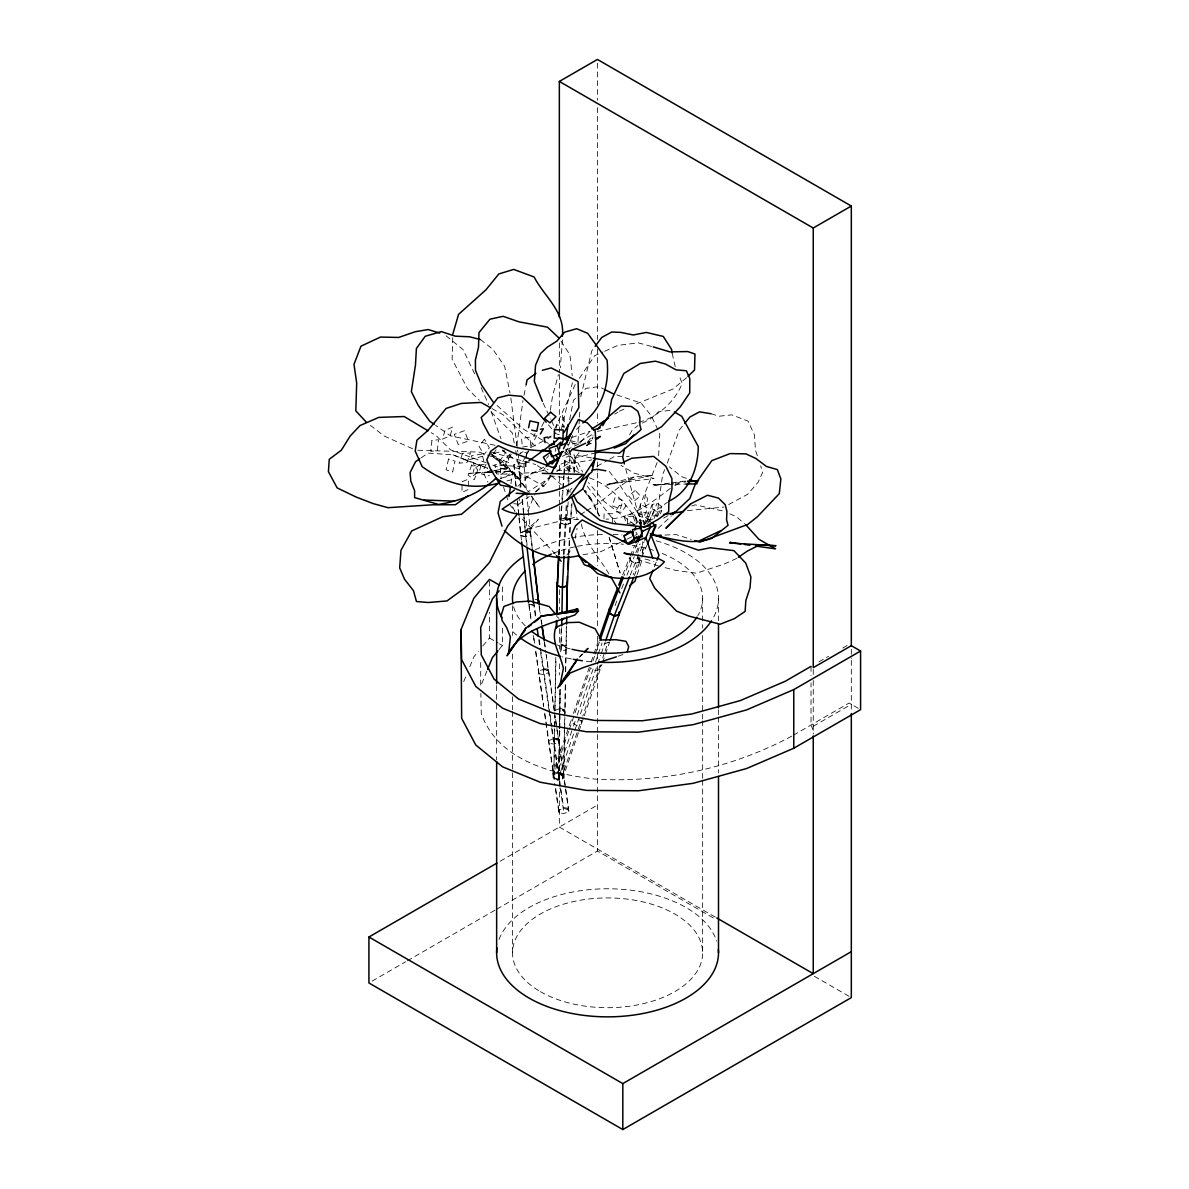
<?xml version="1.0" encoding="UTF-8"?>
<svg xmlns="http://www.w3.org/2000/svg" width="1189" height="1189" viewBox="0 0 1189 1189"><rect width="100%" height="100%" fill="white"/><g stroke="black" fill="none" stroke-linecap="round" stroke-linejoin="round"><path stroke-width="0.75" stroke-dasharray="5 3.75" d="M630.111 557.463L630.111 560.227L624.076 575.58M634.346 575.699L639.712 562.055L639.727 557.909L633.083 574.807M630.14 557.418L630.111 560.227L634.867 563.304L639.667 562.159L641.079 558.845M639.667 562.159L639.89 557.507M645.776 523.65L652.181 508.684L652.226 504.478L657.041 503.333L661.783 506.41L661.738 510.631L660.311 513.96M468.347 486.019L468.451 479.004L462.09 481.842L461.941 492.365L468.303 489.511M564.641 730.224L563.764 777.799L558.889 779.523L553.821 777.874L554.475 728.738M554.52 726.91L554.713 715.927M555.783 657.383L554.817 710.442L559.692 708.718L564.76 710.383M553.821 777.874L554.728 728.471M554.758 726.642L554.966 715.659M555.07 710.175L556.006 658.944M563.764 777.799L563.66 775.852L558.518 772.761L559.365 726.851M559.395 725.037L560.034 690.036M560.732 651.929L561.178 627.807M558.889 779.523L559.796 730.12M559.826 728.292L560.064 715.496M560.123 711.825L560.569 688.045M561.669 627.658L561.238 651.453L566.113 649.729L565.934 646.34L560.866 644.676L566.009 647.767M563.66 775.852L564.463 726.702M564.493 724.889L564.701 714.009M565.474 684.492L564.938 713.757L565.236 684.433M565.474 671.74L565.934 646.34M565.949 645.79L560.881 644.141L566.023 647.232L566.306 625.845M564.671 728.396L564.879 717.428M565.711 671.681L566.558 625.934M612.528 522.506L612.707 513.752L604.086 513.633L603.982 518.894M530.636 494.654L518.85 478.082L489.705 453.514L499.484 458.776L501.104 478.246M642.417 554.044L642.729 541.708M452.741 337.661L452.117 359.316L467.455 388.55L479.316 400.277M562.486 339.742L560.316 367.847M558.592 554.55L561.357 506.677M558.964 554.371L561.936 504.805M563.393 554.401L566.276 504.597M564.106 554.342L567.272 503.096M568.55 554.386L569.293 539.747M569.68 532.434L570.334 519.623L565.28 517.795L560.405 519.4L560.569 522.997L565.622 524.929L570.497 523.264L572.013 503.259M568.892 554.505L569.65 539.732M570.036 532.36L570.334 519.623M639.89 524.23L640.143 519.296L635.639 524.141M658.632 455.655L659.791 433.717L651.275 415.674L641.094 403.116L616.809 394.897M579.385 419.004L577.928 442.962L595.808 432.32M579.489 417.161L579.935 409.789M510.081 453.916L498.533 465.419L525.895 466.638L526.341 459.95M526.445 458.27L526.89 451.567M513.633 503.69L518.954 504.181L519.325 498.711M520.083 487.772L521.079 473.177L540.222 472.33M561.907 499.395L562.59 490.299M562.724 488.486L563.69 475.763M563.824 473.935L565.057 457.572L569.932 455.922L574.986 457.839L595.585 452.92M562.085 502.992L563.036 490.269M563.17 488.441L564.136 475.719M564.27 473.891L565.057 457.572M566.945 495.575L567.495 488.367M568.03 481.159L568.714 472.137M568.847 470.339L569.932 455.922M567.956 494.015L568.505 486.732M568.639 484.919L569.189 477.651M569.724 470.368L570.274 463.101L575.149 461.436L574.986 457.839L579.504 452.177M570.497 523.264L571.448 504.716M573.901 472.271L574.986 457.839M574.332 472.345L575.149 461.436M526.876 533.133L527.203 529.298L538.32 519.43L526.876 533.133L526.37 518.092M568.193 501.921L566.722 520.708L568.743 519.459L578.88 519.43M516.754 445.712L522.967 400.574M656.714 516.725L662.63 474.589L664.636 469.67M525.895 466.638L524.929 463.591L525.449 460.173M525.701 458.464L526.742 451.612M510.928 483.849L512.875 471.082L503.155 479.241M550.329 410.235L552.677 395.402L558.399 374.728M575.134 538.439L577.051 528.317M555.248 451.419L555.872 448.119M524.007 395.387L525.716 386.752M561.386 429.437L572.414 382.724M640.93 525.315L641.778 521.897L637.572 524.29M580.722 396.888L591.78 350.844L593.995 347.857M556.125 428.189L557.121 424.83L564.151 427.163M637.601 552.543L640.262 544.027M569.635 419.732L573.44 400.292L577.23 396.71M637.2 574.54L642.283 559.32M578.404 732.766L562.516 778.944L557.7 780.133L552.855 777.294L552.84 773.236L571.671 718.513M573.425 713.385L590.502 663.789M591.082 662.08L598.141 641.555M552.855 777.294L568.743 731.116M569.338 729.392L590.517 667.832L595.362 670.67L600.177 669.481L600.163 665.439L582.699 716.209M592.865 660.98L594.634 655.852M595.228 654.143L599.345 642.179M552.84 773.236L557.656 772.047L572.875 727.817M573.484 726.063L576.487 717.324M577.245 715.109L593.519 667.846M595.481 662.124L602.11 642.863M557.7 780.133L597.131 665.543M597.71 663.834L600.653 655.288M601.248 653.578L605.364 641.599M562.516 778.944L562.665 774.425L581.332 720.162L581.347 724.205L576.531 725.409L571.686 722.555L571.671 719.865M602.734 657.978L604.532 652.716M605.142 650.963L608.159 642.223M581.495 721.411L578.909 719.598M600.177 667.148L600.326 664.978M578.998 731.057L583.71 717.368M584.289 715.659L601.946 664.354M602.541 662.645L604.889 655.793M605.483 654.084L609.6 642.119M622.754 574.837L629.457 557.79M615.01 605.647L617.671 598.884M621.654 588.733L623.645 583.665M626.96 575.208L634.272 556.601M630.215 575.149L644.126 541.694M654.351 566.811L656.328 561.817M657.131 462.595L640.113 505.31L644.2 524.661M565.459 452.846L570.021 441.639M570.675 440.034L572.637 435.233M667.311 463.116L679.335 429.987L683.586 424.77M463.725 681.624L466.445 674.995M469.833 666.717L473.906 656.774L478.35 651.423M486.91 671.012L480.698 686.172L480.698 660.519M527.634 511.196L535.228 493.331M630.155 556.006L634.421 546.033M643.68 524.423L652.226 504.478M637.23 543.596L630.111 560.227L634.896 563.214L639.712 562.055M635.877 552.722L639.519 544.205M649.001 522.06L657.041 503.333M654.099 518.419L656.937 511.775L661.738 510.631M642.09 552.395L645.003 545.588M657.413 516.635L661.783 506.41M641.792 557.18L646.786 545.543M486.063 464.215L481.575 474.069L489.526 475.838M554.773 428.739L575.268 384.389M550.953 476.269L545.632 484.324L535.258 492.053M644.304 525.256L646.682 520.217L652.999 519.043M550.685 475.02L549.095 478.32L527.247 492.335M520.945 486.97L519.162 468.57L526.088 455.61M526.95 453.99L529.551 449.13M530.413 447.51L537.339 434.535M541.679 426.435L544.265 421.575M629.605 434.728L632.266 429.957L638.017 425.558M647.455 523.755L654.232 511.656L667.594 502.159M535.154 433.599L533.638 436.229L538.112 435.56M511.285 454.183L505.578 463.413L510.943 471.097L503.705 472.568L497.923 476.744M579.355 378.34L594.708 355.66L602.986 351.989M496.155 449.784L491.845 455.714L499.023 461.867L505.503 452.964L501.907 449.888M587.559 444.329L591.111 443.259L586.697 445.771L593.177 436.943M543.061 470.785L545.275 467.812M587.411 442.249L593.058 435.174M586.697 445.771L592.538 438.622M566.96 554.921L572.444 548.218M482.793 646.058L489.467 638.017L489.467 612.365M499.098 649.521L502.427 645.493L502.427 627.183M589.625 431.637L580.589 442.397L568.074 444.671M546.524 458.255L548.798 455.655M535.927 491.711L549.392 477.042M517.899 486.301L532.271 472.627L548.025 469.551M579.504 657.324L583.145 653.504M576.457 429.437L581.51 424.235M579.697 656.685L582.075 654.322M572.028 488.233L569.784 490.433L571.285 495.783M686.648 377.626L673.019 388.996L633.99 404.899M578.478 395.521L586.043 388.357L598.84 386.618L603.7 389.041M658.171 528.317L671.369 515.892M670.343 488.352C651.572 502.679 630.631 519.266 606.048 519.117M518.954 504.181L529.328 496.452M556.705 471.676L566.96 464.156L591.899 459.89M421.114 457.869L428.055 453.068L453.113 454.882L487.683 468.184M524.929 463.591L527.485 461.837M580.47 514.703L585.047 511.671M586.563 510.646C603.819 501.059 617.418 486.435 634.51 476.774L653.266 475.169L606.672 485.097L634.51 476.774M614.802 414.144L617.849 412.182M663.685 518.151L668.367 515.372M674.787 485.721L682.218 481.322L685.83 481.144M818.953 661.797L828.48 656.313M842.763 648.064L849.109 644.393M500.138 861.252L597.428 805.072M791.755 736.14C731.74 768.317 662.838 783.209 594.872 779.077C550.938 774.009 497.686 759.86 481.263 713.489L480.846 693.455M793.36 735.218L849.109 703.026L860.583 709.655M813.246 726.301L851.324 704.319M372.112 981.118L405.672 961.738M407.277 960.816L495.159 910.075M496.749 909.154L597.428 851.027L714.738 918.755M543.745 467.114L524.973 477.844L515.432 478.677L506.514 481.04M562.516 456.383L567.212 453.693M596.967 466.296L608.055 460.084M609.645 459.192L614.386 456.531L629.204 456.517M728.694 504.522L747.688 494.267L758.181 482.154L762.625 472.464L760.678 465.82M523.071 451.671L519.786 453.395L528.733 451.79M531.275 447.346L546.063 439.544M547.698 438.682L550.983 436.958M491.964 469.7L483.819 473.787L487.891 482.08M642.417 423.016L649.818 419.42L658.557 411.706L671.428 410.25M566.603 449.828L572.86 446.826M574.421 446.068L579.117 443.824M620.584 542.243L600.742 551.681L582.372 554.862M627.183 539.107L637.096 534.381M587.203 442.516L593.816 439.454M736.838 558.354L724.131 564.062L696.486 573.232L675.917 570.423L662.08 566.9M604.636 351.26L617.864 345.39L638.27 342.848L653.177 346.876M619.38 411.186L625.875 408.392M547.966 437.403L551.206 436.036M560.94 464.126L570.765 460.069L574.822 472.122M586.266 445.251L591.111 443.259M554.327 709.818L548.56 669.942L543.551 669.214L538.691 671.161L538.825 673.836L543.819 674.564L548.694 672.602L546.375 654.842M568.58 808.312L563.586 807.599L568.639 809.456L558.607 739.424L553.613 738.696L548.738 740.643L548.872 743.318L553.881 744.046L558.741 742.099L555.382 717.071M558.934 812.8L558.8 810.14L563.675 808.178L568.728 810.036L568.803 811.582L563.943 813.529L558.934 812.8L555.233 787.207M525.449 530.933L520.589 532.85L520.737 535.644L525.776 536.67L530.651 534.782L530.547 533.118L525.449 530.874L520.574 532.746L520.737 535.644L525.761 536.551L530.636 534.649L530.472 531.84L525.449 530.933L527.173 545.662M515.907 485.959L513.96 464.646L518.835 462.774L523.873 463.799L530.651 534.782M514.124 467.559L519.162 468.57L524.037 466.697L523.873 463.799M609.184 642.134L604.071 643.948L602.808 642.714M500.257 478.691L515.313 473.356L488.025 463.442M618.146 656.224L625.132 653.757M553.643 774.485L558.518 772.761M570.512 523.13L565.637 524.81L560.569 522.997L560.405 519.4L565.28 517.795L570.408 521.183M571.731 437.507L590.16 431.206M691.849 505.979L695.297 504.835L723.284 511.062M527.203 529.298L577.408 516.739M494.609 470.829L508.253 467.262L491.295 471.424M453.113 454.882L466.326 460.425L485.484 455.55M494.193 453.336L504.641 450.69M489.586 471.84L469.12 473.385L489.125 472.301M597.309 431.429L637.096 422.66M638.82 422.288C657.695 416.997 674.891 401.897 682.174 383.408L678.785 374.609M492.93 471.201L486.197 472.672L493.272 472.226M658.126 515.268L645.419 517.111L650.665 521.585M522.432 447.034L530.799 445.83L529.848 437.18L521.495 438.384L522.239 445.295M669.511 483.135L653.162 485.454L673.464 483.299M671.324 482.868L682.218 481.322M675.263 483.106L685.994 481.961M687.361 510.631L723.938 507.079M612.603 483.834L606.464 484.28L654.099 478.528L633.9 473.103L620.926 465.315M495.04 472.107L510.943 471.097L490.938 472.196M629.516 524.869L636.457 524.483L635.714 516.041L627.019 516.531L627.777 524.973M664.978 535.065L676.021 534.53L691.285 539.434M673.212 484.309L653.088 484.711L659.152 484.815M675.055 484.28L686.038 484.057M417.755 450.259L478.885 452.058L485.721 454.436M556.675 470.101L567.049 470.77M571.76 478.528L549.467 475.719M548.471 669.348L543.462 668.619L548.53 670.477M558.533 738.83L553.524 738.116L558.577 739.959M591.498 457.914L573.856 454.822L582.684 472.152M535.095 599.345L538.439 599.955M533.787 605.246L528.763 604.354L528.629 601.679M495.025 445.31L450.453 435.828L435.679 425.394M570.259 440.614L580.693 443.066M490.849 452.043L535.793 464.542M645.092 559.008L653.831 561.431M658.632 566.023L640.277 560.391L635.996 557.671M710.977 413.727L719.077 416.224L731.785 414.857L748.015 421.084L754.48 435.025L755.431 450.155L757.571 456.338M564.775 709.833L559.707 708.168L564.834 711.81L559.692 708.718M563.601 773.876L558.533 772.211L563.675 775.302M554.624 433.227L559.9 434.981M487.431 455.045L509.65 462.789L505.934 452.504M651.022 520.217L639.756 516.16L619.618 484.607L609.244 471.409M486.316 462.818L450.497 449.814L435.977 435.531L431.206 432.677M543.551 669.214L548.605 671.072M553.613 738.696L558.667 740.554M466.326 460.425L487.951 468.392M686.321 478.379L681.535 476.581L669.303 466.846M565.221 461.169L570.274 463.101M570.363 519.147L565.325 517.215L570.438 520.663M729.764 513.811L736.244 516.561L744.507 523.71M412.568 448.714L384.21 436.051L370.433 425.365M589.358 477.829C611.25 485.662 626.023 503.571 638.3 522.595M492.023 408.585L503.051 414.738L536.076 446.915M542.57 440.123L523.859 429.392L496.14 404.691M544.131 441.015L548.813 443.705M564.403 452.652L570.646 456.234L567.748 447.852M518.523 471.706L544.146 486.509M489.467 638.017L498.102 643.011M499.543 643.844L502.427 645.493M715.213 917.061L559.35 827.068L559.35 788.114M814.361 976.288L851.324 997.616M562.665 774.425L557.819 771.587L562.665 776.149M570.928 441.832L575.149 444.433M652.181 508.684L656.937 511.775M537.294 465.538L547.817 472.494M514.852 475.392L518.85 478.082L499.484 458.776M634.51 524.646L604.205 501.505L588.436 482.496M502.412 450.022L519.207 462.997L518.062 453.782M480.415 339.549L492.87 349.313L504.656 366.301L509.977 392.935M446.113 335.788L463.056 349.625L475.645 375.977M551.83 476.135L561.208 484.651M566.558 489.526L569.234 491.964M556.675 616.378L558.934 618.458M569.546 470.829L565.622 467.203L568.981 471.409M490.477 452.875L518.612 478.87L527.054 490.344M557.656 772.047L562.516 776.61M491.176 412.018L512.281 432.915L514.347 443.616M637.512 556.853L639.875 559.291M637.319 557.299L639.682 559.722M588.614 496.898L592.419 500.851L599.553 515.937M548.426 424.874L555.263 432.841M509.323 504.314L515.06 511.211M516.219 512.593L555.456 554.252M565.28 449.65L572.132 458.047M582.372 488.233L592.419 500.851L585.27 490.344M587.277 486.242L616.11 523.264M531.275 496.095L539.717 507.584L531.706 496.155M570.111 471.661L565.756 465.716L579.771 472.969L570.586 454.257L567.643 443.809M584.26 490.968L591.959 501.446L599.078 516.056M608.946 573.945C598.974 556.853 583.472 541.441 580.931 521.154M560.985 341.08L569.903 354.798L572.236 375.769M633.886 514.302L640.648 524.943M635.966 532.152L637.155 534.084M543.076 403.056L550.864 419.212M512.652 506.752L515.015 511.746M675.218 366.777L672.127 352.94M481.084 387.584L488.62 404.483M551.592 420.891L554.505 427.624M813.246 730.403L811.017 725.022L811.017 682.872M491.087 411.349L500.985 438.786M503.497 486.896L508.149 500.837M609.11 537.235L620.123 572.994L609.422 538.037M641.168 524.2L624.76 465.627M515.714 450.735L519.162 468.57M510.839 398.018L517.839 451.939M539.018 604.071L540.341 613.138M541.381 620.39L541.902 624.017M544.532 642.149L545.32 647.589M539.167 606.776L540.742 617.745M541.01 619.588L541.812 625.072M544.19 641.525L545.781 652.493M546.048 654.322L554.252 711.007M554.505 712.835L565.37 787.817M565.622 789.645L568.803 811.582M533.757 601.545L535.853 616.051M539.271 639.608L540.326 646.861M540.579 648.674L549.853 712.731M550.121 714.544L551.949 727.237M552.216 729.05L563.675 808.178M535.347 616.051L533.772 605.067L528.763 604.354L530.889 618.979M538.795 639.816L540.386 650.784M540.653 652.612L548.857 709.298M549.11 711.126L559.96 786.107M560.227 787.935L563.943 813.529M528.897 603.507L531.275 619.959M533.92 638.24L534.723 643.739M535.778 651.052L543.715 705.909M544.77 713.222L554.564 780.876M555.62 788.188L558.8 810.14M533.267 635.431L534.322 642.744M535.644 651.899L543.581 706.756M544.651 714.069L554.966 785.379M530.472 531.84L532.419 548.411M530.636 534.649L532.315 549.11M525.761 536.551L526.816 545.588M521.421 540.074L518.969 516.189M575.952 508.684L577.111 519.519M518.835 462.774L521.317 488.322M522.372 499.276L523.621 512.043M523.799 513.871L525.449 530.874M522.194 499.856L525.776 536.67M513.96 464.646L516.1 486.732M517.542 501.461L518.79 514.347M517.334 500.673L520.737 535.644M851.324 649.343L851.324 658.513M851.324 660.341L851.324 711.706M813.246 669.496L813.246 678.666M813.246 680.494L813.246 734.118M811.017 666.39L811.017 675.545M718.498 598.379L718.498 620.643M718.498 709.714L718.498 715.288M718.498 717.145L718.498 772.805M702.654 598.379L702.654 628.06M702.654 635.491L702.654 718.988M702.654 720.846L702.654 778.379M702.654 780.237L702.654 952.805M597.428 63.166L597.428 100.262M597.428 107.679L597.428 339.519M597.428 348.793L597.428 404.438M597.428 413.713L597.428 422.987M597.428 461.941L597.428 471.216M597.428 473.073L597.428 513.871M597.428 530.562L597.428 565.801M597.428 576.933L597.428 627.019M597.428 636.293L597.428 664.116M597.428 665.959L597.428 732.736M597.428 734.594L597.428 851.027M559.35 342.967L559.35 372.647M559.35 374.49L559.35 435.709M559.35 465.375L559.35 474.649M559.35 476.507L559.35 489.496M559.35 491.339L559.35 504.329M559.35 506.187L559.35 554.416M559.35 589.655L559.35 610.046M559.35 628.595L559.35 649.001M559.35 663.848L559.35 674.966M559.35 689.813L559.35 728.753M559.35 730.611L559.35 786.256M512.489 605.796L512.489 635.491M512.489 654.039L512.489 689.308M512.489 696.724L512.489 709.714M512.489 711.572L512.489 952.805M502.427 586.861L502.427 603.358M496.645 685.592L496.645 702.298M496.645 704.156L496.645 759.816M489.467 581.213L489.467 599.538M499.068 939.473A110.934 64.043 0 0 1 609.021 888.778A110.934 64.043 0 0 1 716.64 941.123M656.224 540.817A110.934 64.043 0 0 1 712.419 619.306M591.29 661.723A110.934 64.043 0 0 1 584.126 660.98M571.478 658.944A110.934 64.043 0 0 1 562.442 656.878M516.68 635.104A110.934 64.043 0 0 1 511.508 630.393M535.184 549.838A110.934 64.043 0 0 1 569.65 538.186M571.478 537.814A110.934 64.043 0 0 1 603.967 534.366M612.989 534.411A110.934 64.043 0 0 1 622.055 534.872M662.095 553.405A95.09 54.902 0 0 1 697.839 615.634M570.289 648.882A95.09 54.902 0 0 1 556.511 644.676M525.226 625.83A95.09 54.902 0 0 1 513.306 605.543M553.048 553.405A95.09 54.902 0 0 1 575.669 546.658M577.482 546.301A95.09 54.902 0 0 1 623.512 544.25M632.176 545.35A95.09 54.902 0 0 1 653.46 550.299M562.397 415.199L562.189 422.779L564.032 427.133L564.255 419.554L562.397 415.199M431.919 440.435L430.804 451.359L437.374 450.661L438.473 439.737L431.919 440.435M640.277 511.79L639.028 520.351L647.559 521.837L648.808 513.276L640.277 511.79M448.521 459.028L446.113 469.848L452.652 471.988L455.045 461.183L448.521 459.028M474.025 468.956L472.33 476.403L479.568 471.052L481.263 463.576L474.025 468.956M645.716 494.089L644.096 501.163L645.924 506.336L647.559 499.261L645.716 494.089M444.924 430.552L442.546 439.127L450.215 435.664L452.608 427.074L444.924 430.552M615.01 497.626L612.246 505.89L620.331 508.788L623.095 500.51L615.01 497.626M471.647 465.033L468.065 475.08L474.262 479.762L477.844 469.729L471.647 465.033M462.521 453.663L459.088 463.205L467.069 462.417L470.502 452.875L462.521 453.663M640.782 504.567L637.141 512.504L644.141 516.13L647.797 508.179L640.782 504.567M619.38 505.429L615.114 511.79L621.639 512.251L625.904 505.89L619.38 505.429M484.473 439.217L479.033 446.261L483.893 454.822L489.333 447.777L484.473 439.217M635.283 490.463L628.505 495.902L633.692 501.431L640.47 495.991L635.283 490.463M464.468 430.7L454.287 434.312L458.27 444.582L468.436 440.985L464.468 430.7M632.385 513.811L623.987 516.16L626.499 523.992L634.896 521.644L632.385 513.811M481.976 454.064L471.468 455.759L474.203 465.865L484.711 464.171L481.976 454.064M505.399 464.81L494.802 464.617L496.437 473.906L507.034 474.099L505.399 464.81M530.428 531.32L525.389 530.294L530.502 532.538L530.428 531.32M540.341 991.626A95.09 54.902 0 0 0 699.414 967.014A95.09 54.902 0 0 0 582.967 899.791A95.09 54.902 0 0 0 540.341 991.626"/><path stroke-width="1.5" d="M617.403 588.481L609.363 608.946L609.348 613.093L614.148 616.08L618.949 614.921L619.142 612.082M556.333 628.104L556.467 620.792M556.601 613.465L557.165 582.372L556.809 615.025M556.571 627.837L556.705 620.509M561.698 625.83L561.847 618.518M561.936 613.034L562.412 587.411L567.287 585.687L567.108 582.298L566.573 611.324M566.588 624.106L566.722 616.794M566.826 611.295L567.287 585.687M558.503 556.407L557.344 585.746L562.412 587.574L567.287 585.88L568.803 556.348M558.86 556.214L557.344 585.746L562.412 587.411M562.412 587.574L564.017 556.199M567.421 576.353L567.287 585.88M567.792 569.026L568.446 556.214M566.172 438.578L568.06 424.547M508.981 496.616L510.363 487.49M608.887 415.318L611.636 399.563L623.824 373.48L640.277 363.462L655.392 361.159L665.439 364.042L676.095 369.853L686.41 370.775L689.769 378.488L689.724 392.905L680.301 406.801L661.47 426.836L631.374 443.408L619.35 453.172L599.018 452.102L595.585 452.92M559.484 448.729L560.732 442.115L556.199 446.469M526.058 385.013L527.084 379.826L535.912 373.376M528.6 427.683L529.982 420.906L538.513 422.779L536.774 431.265L531.661 430.136M624.582 448.208L622.739 457.126L624.344 463.933M634.911 530.205L635.758 526.786M640.098 528.748L640.93 525.315M627.331 651.513L628.699 646.667L626.009 641.347L616.021 639.697L601.366 639.979M452.846 334.05L458.553 314.372L485.974 289.789L498.83 273.96L513.693 269.413L534.114 276.963C544.324 296.641 565.147 311.622 562.382 336.279M636.635 576.219L634.926 581.302L629.561 585.657M599.33 638.121L609.333 609.05L609.348 613.093L599.94 640.47M605.959 639.89L614.193 615.947L619.008 614.758L619.008 612.424M610.18 640.41L619.008 614.758M618.741 585.077L622.085 576.546M623.408 577.289L609.348 613.093L614.193 615.947M614.148 616.08L629.546 576.858M618.949 614.921L633.678 577.408M656.997 560.153L658.974 555.159L650.428 533.549L698.404 550.15L710.383 547.757L733.91 550.641L745.726 563.066L750.883 576.903L750.021 587.797L745.845 600.549L745.117 611.414L734.401 618.637L720.073 624.225L688.862 616.065L676.467 611.087L654.708 588.139L649.714 578.463L653.029 570.14M588.793 474.188L582.773 488.932C560.985 506.113 529.61 523.205 502.159 509.115L525.687 493.346M592.137 466.014L594.797 459.459L595.852 444.002L595.228 431.161L587.277 422.853L578.389 419.598L563.512 448.625M559.35 317.002L559.35 81.432L813.246 228.02L813.246 667.668L851.324 645.686L860.583 651.022L860.583 709.655L793.762 748.238L746.677 768.51L693.098 783.328L638.597 790.774L586.563 790.403L540.252 782.243L502.531 766.801L475.778 745.027L461.644 718.29L461.005 629.605L473.906 598.141L489.467 579.385L499.543 585.196M487.594 669.333L492.424 657.547L497.983 650.859M635.847 542.704L638.701 536.061M637.943 541.946L642.922 530.309M644.839 540.029L650.532 526.727M647.5 543.878L655.332 525.583M554.758 468.094L558.562 459.935M560.078 456.665L561.594 453.395M567.673 440.316L570.72 433.777L567.406 438.221M651.096 523.086L649.833 525.776L643.517 526.935M551.488 473.371L561.907 451.924M523.472 632.31L525.657 628.297L541.575 616.036L578.493 611.012L577.542 608.887L555.189 614.237L541.575 616.036M602.764 425.632L607.193 417.829L621.148 405.999L631.225 406.43L637.854 411.275L639.86 417.205L639.875 425.053L641.079 429.497C621.906 448 598.082 455.238 572.325 449.397L570.111 451.85M540.356 434.03L543.373 428.783L540.401 429.229M574.882 663.209L577.334 659.048L557.611 687.896L570.215 672.989L584.498 667.103L616.407 656.833M563.928 432.633L578.835 407.664L578.107 381.52L551.161 367.951L542.377 370.284M576.338 660.98L559.796 686.157L563.378 668.486C560.599 654.589 550.76 642.134 555.798 627.331L566.945 622.65L579.221 622.233L595.124 628.743L601.099 639.608M579.206 483.031L594.797 459.459L591.988 471.765L579.206 483.031L566.826 500.539M518.419 638.998L507.049 655.823C519.281 629.531 550.344 623.913 575.03 614.891L578.493 611.012L555.189 614.237M520.485 635.937L525.657 628.297M524.914 630.259L508.565 653.415L510.393 636.962L506.618 627.51L502.1 620.554L501.253 615.263L503.928 606.449L516.308 601.976L530.175 601.084L549.14 606.509L555.694 614.297M595.109 346.371L601.753 337.453L611.77 332.013L620.777 332.4L633.291 334.971L646.37 332.444L663.284 336.442L671.562 349.373L672.127 352.94M546.375 466.341L548.59 463.368M597.591 429.497L604.369 420.995M516.606 515.075L507.658 526.073L489.6 562.293L478.483 574.807L464.2 588.377L446.975 600.95L428.174 602.511L416.447 601.5L413.475 590.695L404.542 579.251L399.682 567.911L400.975 550.239L411.736 530.918L442.724 516.739L461.495 514.243L500.376 481.575M684.641 423.477L689.962 416.967L699.578 411.855L710.977 413.727M499.098 590.874L492.424 598.914L480.698 627.539L481.263 654.857L494.119 679.172L518.463 698.969L552.751 713.014L594.872 720.445L642.194 720.772L691.76 713.995L740.479 700.529L785.335 681.223L811.017 666.39M559.306 437.626L555.843 441.372L528.763 460.96M633.93 434.817L625.786 443.601L614.133 448.075M690.794 503.794L666.108 528.065L690.794 503.794L707.47 495.248L718.438 498.087L725.156 504.612L726.91 511.329L726.568 519.846L728.04 525.315L711.973 538.231C691.656 545.781 671.473 538.498 651.825 534.931L655.927 526.058L651.988 522.699M514.391 490.002L500.287 501.476L498.028 512.89L502.011 526.177M584.364 652.241L588.005 648.421L584.453 651.958M582.773 422.942C602.541 408.451 609.6 383.809 607.044 360.148L587.738 333.351L576.635 328.699L564.522 332.207L556.942 341.065L547.148 347.292L540.534 353.534L535.57 365.157L534.351 381.416L542.407 401.392M687.955 376.363L694.525 370.061L694.956 354.054L687.807 351.558L669.942 351.885L653.177 346.876M650.264 535.778L652.895 533.296M672.692 514.644L689.843 498.488L695.387 483.938L711.825 460.633L730.12 453.589L745.934 453.871L755.951 458.538L766.4 466.415L777.353 469.596L780.876 478.959L779.285 493.658L757.556 516.606L747.688 524.468L699.756 542.154L694.673 540.519M561.52 620.465L564.121 618.117M625.072 535.511L630.378 531.111M630.036 542.258L636.665 536.744M528.525 626.915L531.409 624.611M534.292 622.293L540.074 617.671M596.432 439.336L600.43 436.393L595.466 438.682M496.482 477.785C480.668 492.826 459.965 501.297 438.473 504.404L414.604 497.611L414.604 490.685L410.785 481.099L410.101 472.509L415.556 461.704L419.717 458.82M468.08 495.664L455.461 504.701L432.677 504.79L387.986 507.688L373.049 503.571L356.12 497.032L337.156 487.906L328.417 471.676L329.264 459.251L341.332 450.23L350.25 435.947L360.014 425.573L378.741 417.398L404.215 416.536L428.04 430.79M669.08 501.089C689.679 491.235 698.24 468.094 698.24 446.44L681.743 416.284L674.386 411.974M738.339 557.314L747.346 551.087L759.355 545.023L775.986 545.736L729.615 543.016M591.899 428.947L608.694 418.097M559.35 81.432L597.428 59.45L851.324 206.039L851.324 645.686M813.246 228.02L851.324 206.039M461.005 629.605L461.644 659.657L475.778 686.395L502.531 708.168L540.252 723.611L586.563 731.77L638.597 732.142L693.098 724.681L746.677 709.878L793.762 689.605L860.583 651.022M851.324 713.549L851.324 997.616L622.813 1129.55L368.917 982.961L368.917 937.006L496.943 863.095M368.917 937.006L622.813 1083.595L851.324 951.661M546.881 465.33L559.395 458.166M670.358 514.406L675.159 511.805M641.852 531.721L655.942 524.676M574.763 610.225L577.542 608.887M557.21 454.347L563.467 451.33M622.233 541.456L625.533 539.895M699.489 540.757L721.114 530.517M572.325 449.397L585.553 443.274M551.191 444.567L554.416 443.215M556.036 466.147L552.766 467.5L512.949 452.682L498.325 445.741L490.819 451.196L486.777 459.757L490.195 468.481L500.316 485.082L512.251 487.252L528.213 494.059C548.233 494.267 568.461 488.382 583.234 474.411L542.273 473.356M593.504 430.046L600.207 427.758M499.365 482.942C470.175 491.072 445.964 483.581 422.169 466.683L415.214 451.062L416.893 440.227L428.114 430.284L446.113 408.422L461.495 403.398L481.01 402.432L490.463 407.708M579.013 555.635C549.823 562.56 524.988 549.957 504.344 530.487M547.549 437.121L544.101 437.775L545.082 442.605M549.169 445.191L554.342 444.225L553.688 441M592.077 470.175L597.309 469.283L605.825 470.799M663.566 514.48L683.526 511.582M687.777 481.768L698.523 480.638L687.643 481.055M655.778 535.511L661.307 535.243M686.038 484.057L697.022 483.834M588.436 564.849L597.532 573.588C619.276 581.941 648.243 580.351 664.398 561.743L658.855 558.785L623.957 553.123L629.382 554.654M632.934 532.063C612.097 531.81 591.944 524.483 576.65 510.14L571.79 497.567M424.161 500.034L454.555 501.149M516.175 493.257L528.213 494.059M740.762 543.953L729.778 542.392L735.515 543.358M744.433 544.458L749.932 545.246M755.416 546.019L775.57 548.857L758.879 539.256L745.889 524.899M542.199 449.918L551.131 451.27C529.566 450.468 507.317 448.654 489.437 435.159L483.18 423.552L481.173 417.488L486.985 412.063L497.805 397.839L508.55 395.149L521.54 396.338L534.782 408.942L546.152 422.214M593.266 458.226L621.52 463.175L631.805 458.196L653.608 456.398L665.751 466.162L671.904 478.528L671.993 489.051L668.917 501.728L668.649 511.805L657.918 519.548L644.512 527.039L612.944 523.502L600.014 520.262L577.141 501.832L573.321 494.832M559.826 438.161L568.52 440.212M480.415 339.549L469.596 336.784L455.298 336.175L441.282 331.582L425.201 336.279L416.403 348.496L415.466 365.082L411.349 391.657L418.142 405.256L429.764 421.218L434.193 424.354M439.752 333.113L428.203 329.546L415.318 331.716L398.672 337.453L380.48 337.067L360.966 346.177L353.995 364.295L356.685 383.096L355.823 410.874L366.301 422.154M611.265 577.958L596.551 569.263L584.289 564.76L579.325 556.125L571.448 534.931L575.521 525.865L582.194 519.935L628.892 544.369L645.895 537.532L652.687 558.013M689.501 479.568L697.482 482.571M605.32 389.858L613.435 393.901M495.59 478.246L512.251 487.252M716.818 917.982L813.246 973.657L813.246 735.976M596.551 569.263L579.325 556.125L585.835 562.367M559.008 338.033L547.475 327.153L518.924 321.818L503.17 316.333L489.972 319.187L478.974 332.608L478.498 347.218L475.407 359.999L475.511 370.418L481.56 385.028L493.361 402.328M555.516 455.253L557.73 457.557L552.053 464.037L549.853 461.718M556.586 555.649L561.119 561.223M610.849 576.843L619.93 592.91M539.018 604.071L538.498 600.445L538.632 603.12M542.169 625.83L544.265 640.336M542.065 626.9L543.923 639.697M537.205 628.847L538.26 636.16M532.627 550.239L538.498 601.144M532.315 549.11L538.662 603.343L538.572 601.723M527.024 547.401L533.579 603.447M521.644 541.887L528.555 602.541M793.762 689.605L793.762 748.238M718.498 624.359L718.498 707.856M718.498 776.521L718.498 952.805M622.813 1083.595L622.813 1129.55M496.645 598.379L496.645 683.734M496.645 761.673L496.645 952.805M718.349 949.476A110.934 64.043 0 0 1 606.122 1016.848A110.934 64.043 0 0 1 496.972 947.796M711.512 620.747A110.934 64.043 0 0 1 598.528 662.214M582.357 660.742A110.934 64.043 0 0 1 573.321 659.286M560.673 656.417A110.934 64.043 0 0 1 519.563 637.363M501.892 617.864A110.934 64.043 0 0 1 522.61 557.195M696.932 617.136A95.09 54.902 0 0 1 572.072 649.298M554.773 644.022A95.09 54.902 0 0 1 531.453 631.27M512.949 603.744A95.09 54.902 0 0 1 525.226 570.928M532.835 564.433A95.09 54.902 0 0 1 551.354 554.104M554.475 429.615L554.223 438.132L562.962 438.533L563.214 430.017L554.475 429.615M563.943 438.652L561.253 445.385L566.767 442.932L569.457 436.2L563.943 438.652M550.552 412.197L544.458 418.424L549.883 422.853L555.976 416.64L550.552 412.197M550.329 452.296L543.358 457.171L547.534 464.364L554.52 459.474L550.329 452.296M631.508 532.033L623.779 535.763L627.138 543.641L634.881 539.925L631.508 532.033M557.195 445.548L549.244 448.416L551.666 456.635L559.618 453.782L557.195 445.548M640.945 528.065L632.518 529.655L633.93 538.245L642.357 536.67L640.945 528.065"/></g></svg>
